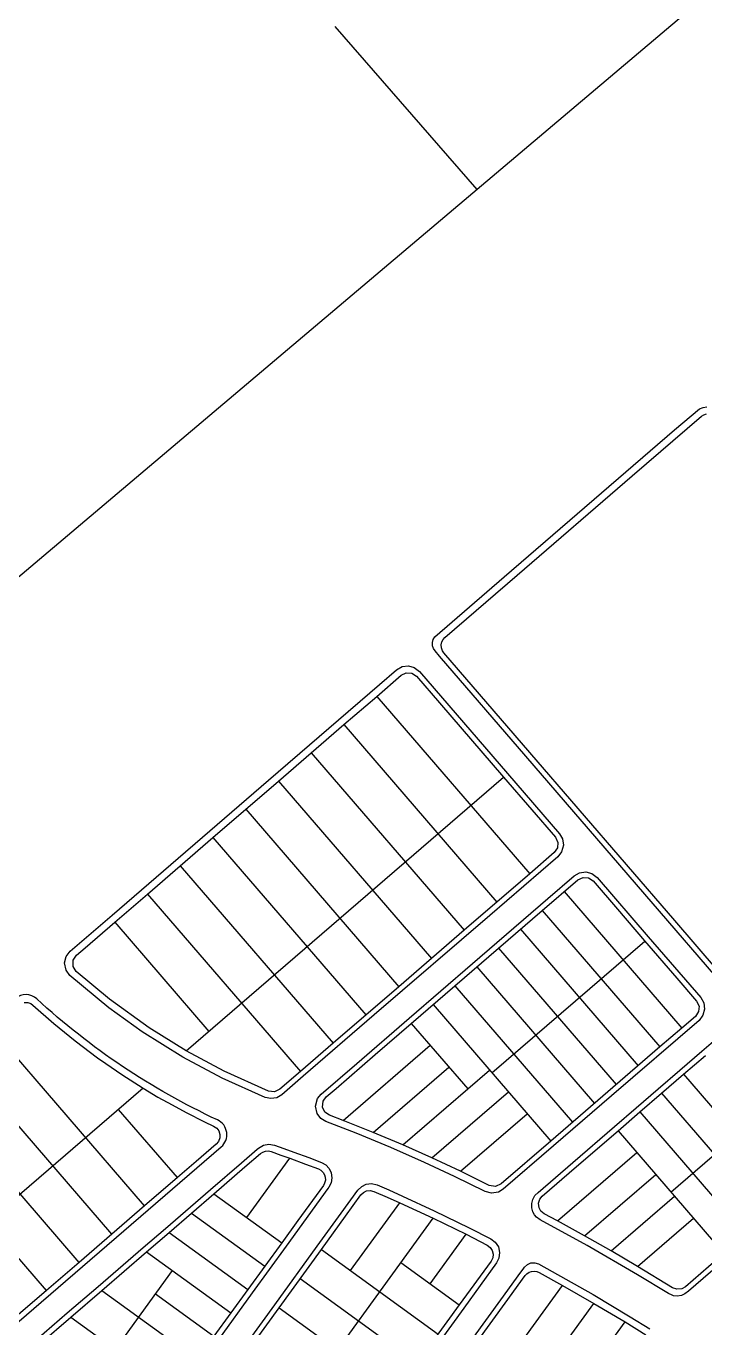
# Model space of a CAD drawing. Extents: x 714896 to 749292, y 8417558 to 8447149.
# Drawn here: x 743128.8 to 743317.2, y 8429511.2 to 8429872.4 of the extents above; entities that cross this region are included whole.
import ezdxf

# ---------------------------------------------------------------- set-up
doc = ezdxf.new("R2010")
doc.units = 0
doc.header["$MEASUREMENT"] = 0
for name, color, linetype in [('LOTE', 7, 'CONTINUOUS'), ('MEIO_FIO', 24, 'CONTINUOUS'), ('QUADRA', 6, 'CONTINUOUS')]:
    doc.layers.add(name, color=color, linetype=linetype)

msp = doc.modelspace()

# ---------------------------------------------------------------- linework, layer by layer
at = {"layer": 'LOTE', "color": 7, "linetype": 'CONTINUOUS', "flags": 128}
msp.add_lwpolyline([(743254, 8429827), (743214.58, 8429872.23)], dxfattribs=at)
at = {"layer": 'LOTE', "color": 7, "linetype": 'CONTINUOUS'}
for points, elevation in [([(743226.12, 8429686.39), (743268.57, 8429637.17)], 1.05), ([(743217.03, 8429678.56), (743259.48, 8429629.33)], 1.05), ([(743207.94, 8429670.72), (743250.39, 8429621.5)], 1.05), ([(743173.28, 8429588.01), (743261.33, 8429663.94)], 1.05), ([(743198.86, 8429662.88), (743241.3, 8429613.66)], 1.05), ([(743189.77, 8429655.05), (743232.22, 8429605.82)], 1.05), ([(743180.68, 8429647.21), (743223.13, 8429597.99)], 1.05), ([(743171.59, 8429639.37), (743214.04, 8429590.15)], 1.05), ([(743162.5, 8429631.54), (743204.95, 8429582.31)], 1.05), ([(743278.13, 8429632.21), (743310.78, 8429594.34)], 1.05), ([(743153.42, 8429623.7), (743179.54, 8429593.41)], 1.05), ([(743272.07, 8429626.98), (743304.72, 8429589.12)], 1.05), ([(743266.01, 8429621.76), (743298.66, 8429583.89)], 1.05), ([(743258.1, 8429581.93), (743300.51, 8429618.5)], 1.05), ([(743259.95, 8429616.53), (743292.61, 8429578.67)], 1.05), ([(743253.89, 8429611.31), (743286.55, 8429573.45)], 1.05), ([(743247.84, 8429606.09), (743280.49, 8429568.22)], 1.05), ([(743241.78, 8429600.86), (743274.43, 8429563)], 1.05), ([(743235.72, 8429595.64), (743251.39, 8429577.46)], 1.05), ([(743161.72, 8429545.03), (743119.27, 8429594.25)], 544.26), ([(743216.78, 8429568.74), (743240.94, 8429589.58)], 1.05), ([(743152.63, 8429537.19), (743110.18, 8429586.42)], 544.26), ([(743225.15, 8429565.4), (743246.17, 8429583.52)], 1.05), ([(743233.37, 8429561.92), (743257.45, 8429582.69)], 1.05), ([(743311.25, 8429581.55), (743340.64, 8429547.47)], 1.05), ([(743161.31, 8429577.68), (743009.08, 8429446.41)], 0.13), ([(743143.54, 8429529.35), (743101.09, 8429578.58)], 544.26), ([(743241.45, 8429558.33), (743262.67, 8429576.63)], 1.05), ([(743305.19, 8429576.32), (743334.58, 8429542.24)], 1.05), ([(743307.77, 8429548.83), (743338.06, 8429574.96)], 1.05), ([(743134.46, 8429521.52), (743092.01, 8429570.74)], 544.26), ([(743170.81, 8429552.86), (743154.48, 8429571.8)], 544.26), ([(743249.39, 8429554.61), (743267.9, 8429570.57)], 1.05), ([(743299.14, 8429571.1), (743328.52, 8429537.02)], 1.05), ([(743276.29, 8429540.84), (743298.3, 8429559.81)], 1.05), ([(743283.78, 8429536.72), (743303.53, 8429553.76)], 1.05), ([(743180.94, 8429548.39), (743199.75, 8429534.75)], 1.05), ([(743291.16, 8429532.53), (743308.75, 8429547.7)], 1.05), ([(743218.88, 8429527.05), (743232.54, 8429545.9)], 2.11), ([(743174.71, 8429543.03), (743195.06, 8429528.27)], 1.05), ([(743298.46, 8429528.25), (743313.98, 8429541.64)], 1.05), ([(743168.49, 8429537.66), (743190.36, 8429521.79)], 1.05), ([(743240.94, 8429523.41), (743250.9, 8429537.14)], 2.11), ([(743162.26, 8429532.29), (743185.66, 8429515.32)], 1.05), ([(743136.6, 8429481.73), (743169.47, 8429527.06)], 2.11), ([(743204.91, 8429524.83), (743237.29, 8429501.34)], 1.05), ([(743262.29, 8429501.75), (743277.67, 8429522.95)], 2.11), ([(743149.81, 8429521.55), (743176.27, 8429502.37)], 1.05), ([(743164.78, 8429520.58), (743180.97, 8429508.84)], 1.05), ([(743199.04, 8429516.73), (743231.42, 8429493.25)], 1.05), ([(743202.87, 8429402.78), (743286.4, 8429517.95)], 1.05), ([(743141.25, 8429514.17), (743153.62, 8429505.2)], 1.05), ([(743278.48, 8429490), (743295.02, 8429512.82)], 2.11)]:
    msp.add_lwpolyline(points, dxfattribs=dict(at, elevation=elevation))
for points in [[(743293.08, 8429565.87), (743322.47, 8429531.79)], [(743190.04, 8429541.79), (743201.98, 8429558.25)], [(743162.4, 8429432.13), (743241.79, 8429541.61)], [(743210.78, 8429532.92), (743243.16, 8429509.44)], [(743232.85, 8429529.28), (743249.04, 8429517.54)]]:
    msp.add_lwpolyline(points, dxfattribs=at)
at = {"layer": 'MEIO_FIO', "color": 24, "linetype": 'CONTINUOUS', "elevation": 1.05}
for points in [[(743357.3, 8429565.66), (743267.48, 8429669.82), (743243.55, 8429697.57), (743242.3, 8429699.02), (743241.87, 8429699.67), (743241.62, 8429700.43), (743241.59, 8429701.36), (743241.82, 8429702.18), (743242.28, 8429702.92), (743261.53, 8429719.58), (743308.75, 8429760.29), (743315.72, 8429766.17), (743316.66, 8429766.55), (743317.75, 8429766.71)], [(743323.45, 8429530.66), (743312.65, 8429521.35), (743311.61, 8429520.58), (743310.67, 8429520.19), (743309.49, 8429520.01), (743308.47, 8429520.11), (743308.09, 8429520.21), (743307.05, 8429520.69), (743298.47, 8429525.92), (743284.54, 8429534), (743271.49, 8429541.14), (743270.45, 8429541.91), (743269.91, 8429542.54), (743269.45, 8429543.39), (743269.14, 8429544.51), (743269.13, 8429545.64), (743269.43, 8429546.8), (743270.04, 8429547.87), (743270.96, 8429548.78), (743280.58, 8429557.07), (743292.1, 8429567.01), (743298.16, 8429572.23), (743304.21, 8429577.46), (743310.27, 8429582.68), (743316.33, 8429587.91), (743320.24, 8429591.27)], [(743131.71, 8429507.93), (743140.27, 8429515.31), (743148.83, 8429522.69), (743161.28, 8429533.43), (743167.51, 8429538.79), (743179.96, 8429549.53), (743188.58, 8429556.97), (743192.95, 8429560.74), (743193.32, 8429561.06), (743194.72, 8429561.88), (743196.2, 8429562.15), (743197.75, 8429561.9), (743200.35, 8429560.98), (743203.17, 8429559.97), (743207.33, 8429558.43), (743210.83, 8429557.1), (743212.02, 8429556.42), (743212.95, 8429555.41), (743213.53, 8429554.19), (743213.71, 8429552.82), (743213.48, 8429551.46), (743212.86, 8429550.26), (743212.59, 8429549.89), (743200.97, 8429533.87), (743191.57, 8429520.91), (743182.18, 8429507.96)], [(743186.09, 8429501.42), (743197.83, 8429517.61), (743209.57, 8429533.8), (743216.26, 8429543.02), (743220.84, 8429549.34), (743221.97, 8429550.43), (743223.22, 8429551.02), (743224.69, 8429551.2), (743226.25, 8429550.84), (743229.44, 8429549.46), (743233.27, 8429547.76), (743242.1, 8429543.68), (743251.8, 8429538.93), (743257.78, 8429535.88), (743259.03, 8429534.94), (743259.87, 8429533.64), (743260.22, 8429532.13), (743260.03, 8429530.55), (743259.37, 8429529.23), (743250.25, 8429516.65), (743238.51, 8429500.46)], [(743252.98, 8429508.5), (743260.56, 8429518.95), (743266.13, 8429526.63), (743266.73, 8429527.45), (743267.15, 8429528.04), (743267.92, 8429528.77), (743268.88, 8429529.19), (743270.02, 8429529.24), (743271.01, 8429528.91), (743278.61, 8429524.72), (743286.19, 8429520.39), (743296.48, 8429514.27), (743301.91, 8429510.93)]]:
    msp.add_lwpolyline(points, dxfattribs=at)
for points in [[(743205.75, 8429581.01), (743199.78, 8429575.87), (743198.37, 8429575.04), (743196.77, 8429574.77), (743195.14, 8429575.11), (743183.22, 8429580.45), (743172.28, 8429586.28), (743161.03, 8429593.32), (743151.77, 8429599.99), (743141.01, 8429608.94), (743139.92, 8429610.41), (743139.51, 8429612.41), (743139.96, 8429614.24), (743141.07, 8429615.69), (743152.69, 8429625.71), (743196.1, 8429663.14), (743226.87, 8429689.68), (743231.63, 8429693.79), (743233.14, 8429694.65), (743234.9, 8429694.87), (743236.56, 8429694.41), (743237.97, 8429693.32), (743246.14, 8429683.85), (743262.37, 8429665.03), (743276.83, 8429648.26), (743277.66, 8429646.83), (743277.92, 8429645.11), (743277.42, 8429643.26), (743276.36, 8429641.91), (743257.49, 8429625.63), (743225.45, 8429598.01), (743205.75, 8429581.01)], [(743275.2, 8429561.68), (743261.21, 8429549.62), (743259.89, 8429548.82), (743257.95, 8429548.54), (743256.25, 8429549.01), (743247.74, 8429553.18), (743239.37, 8429557.08), (743230, 8429561.2), (743220.42, 8429565.16), (743212.04, 8429568.41), (743210.58, 8429569.31), (743209.6, 8429570.61), (743209.13, 8429572.69), (743209.7, 8429574.82), (743210.69, 8429576.03), (743220.59, 8429584.57), (743235.13, 8429597.11), (743252.74, 8429612.3), (743273.59, 8429630.27), (743280.93, 8429636.61), (743282.41, 8429637.46), (743284.17, 8429637.69), (743285.84, 8429637.25), (743287.28, 8429636.14), (743301.48, 8429619.67), (743316.02, 8429602.82), (743316.86, 8429601.34), (743317.1, 8429599.58), (743316.65, 8429597.89), (743315.55, 8429596.47), (743291.26, 8429575.53), (743275.2, 8429561.68)]]:
    msp.add_lwpolyline(points, close=True, dxfattribs=at)
at = {"layer": 'MEIO_FIO', "color": 24, "linetype": 'CONTINUOUS'}
msp.add_lwpolyline([(743181.94, 8429568.87, -0.076932), (743131.8, 8429602.44, 0.38074), (743125.81, 8429602.54), (743000.17, 8429494.19, 0.239713), (742993.98, 8429474.11, -0.137612), (742989.05, 8429443.15, -0.019371), (742984.08, 8429433.34, 0.337744), (742993.74, 8429403.74), (742994.35, 8429403.3, 0.347862), (742999.93, 8429403.53), (743182.98, 8429561.38, 0.544208)], format="xyb", close=True, dxfattribs=at)
at = {"layer": 'QUADRA', "color": 6, "linetype": 'CONTINUOUS'}
msp.add_lwpolyline([(743590, 8430111), (743590, 8430111), (743590, 8430111), (743254, 8429827), (742963.72, 8429581.76), (742849.47, 8429477.75), (742848.64, 8429478.71), (742802.39, 8429531.91), (742795.09, 8429540.32), (742513, 8429864.85), (742395.12, 8429762.09), (742436.04, 8429715.16), (742375.25, 8429662.4), (742375.25, 8429662.4), (742030.99, 8430058.47)], dxfattribs=at)
at = {"layer": 'QUADRA', "elevation": 1.05}
for points in [[(743333.12, 8429596), (743308.81, 8429624.19), (743268.62, 8429670.8), (743244.74, 8429698.49), (743244.36, 8429699.05), (743244.07, 8429699.86), (743244.02, 8429700.66), (743244.19, 8429701.47), (743244.55, 8429702.16), (743245.05, 8429702.72), (743265.13, 8429720.04), (743297.01, 8429747.53), (743316.24, 8429764.11), (743316.89, 8429764.54), (743317.63, 8429764.78)], [(743322.47, 8429531.79), (743311.78, 8429522.58), (743310.75, 8429522), (743309.42, 8429521.88), (743308.24, 8429522.3), (743298.46, 8429528.25), (743291.16, 8429532.53), (743283.78, 8429536.72), (743276.29, 8429540.84), (743272.6, 8429542.82), (743271.69, 8429543.57), (743271.17, 8429544.48), (743271.02, 8429545.73), (743271.36, 8429546.87), (743272.05, 8429547.74), (743281.56, 8429555.94), (743293.08, 8429565.87), (743299.14, 8429571.1), (743305.19, 8429576.32), (743311.25, 8429581.55), (743317.31, 8429586.77)], [(743132.69, 8429506.79), (743141.25, 8429514.17), (743149.81, 8429521.55), (743162.26, 8429532.29), (743168.49, 8429537.66), (743174.71, 8429543.03), (743180.94, 8429548.39), (743189.56, 8429555.83), (743193.85, 8429559.54), (743194.52, 8429559.97), (743195.26, 8429560.21), (743196.06, 8429560.25), (743196.82, 8429560.09), (743199.55, 8429559.12), (743201.98, 8429558.25), (743206.35, 8429556.61), (743209.96, 8429555.26), (743210.65, 8429554.89), (743211.24, 8429554.33), (743211.64, 8429553.67), (743211.85, 8429552.95), (743211.88, 8429552.14), (743211.67, 8429551.33), (743211.32, 8429550.7), (743204.25, 8429540.95), (743199.75, 8429534.75), (743190.36, 8429521.79), (743180.97, 8429508.84)], [(743187.3, 8429500.54), (743199.04, 8429516.73), (743210.78, 8429532.92), (743217.47, 8429542.14), (743221.75, 8429548.05), (743222.48, 8429548.76), (743223.31, 8429549.16), (743224.33, 8429549.28), (743225.36, 8429549.04), (743229.04, 8429547.45), (743232.54, 8429545.9), (743241.79, 8429541.61), (743250.9, 8429537.14), (743256.8, 8429534.13), (743257.62, 8429533.52), (743258.19, 8429532.64), (743258.43, 8429531.6), (743258.3, 8429530.59), (743257.86, 8429529.7), (743249.04, 8429517.54), (743237.29, 8429501.34)], [(743254.2, 8429507.62), (743261.78, 8429518.07), (743267.3, 8429525.68), (743267.78, 8429526.2), (743268.38, 8429526.6), (743269.03, 8429526.84), (743269.79, 8429526.92), (743270.52, 8429526.81), (743271.16, 8429526.55), (743277.67, 8429522.95), (743286.4, 8429517.95), (743295.02, 8429512.82), (743300.82, 8429509.25)]]:
    msp.add_lwpolyline(points, dxfattribs=at)
for points in [[(743204.95, 8429582.31), (743199.22, 8429577.37), (743197.78, 8429576.69), (743196.14, 8429576.86), (743183.77, 8429582.41), (743173.28, 8429588.01), (743162.95, 8429594.43), (743151.99, 8429602.35), (743142.77, 8429610.04), (743141.88, 8429611.45), (743141.91, 8429613.18), (743142.81, 8429614.55), (743145.2, 8429616.61), (743153.42, 8429623.7), (743162.5, 8429631.54), (743180.68, 8429647.21), (743198.86, 8429662.88), (743217.03, 8429678.56), (743226.12, 8429686.39), (743232.93, 8429692.27), (743234.3, 8429692.94), (743235.86, 8429692.84), (743237.17, 8429691.96), (743243.54, 8429684.56), (743261.33, 8429663.94), (743269.12, 8429654.9), (743275.7, 8429647.28), (743276.37, 8429645.87), (743276.27, 8429644.38), (743275.38, 8429643.05), (743268.57, 8429637.17), (743250.39, 8429621.5), (743232.22, 8429605.82), (743214.04, 8429590.15), (743204.95, 8429582.31)], [(743274.43, 8429563), (743260.64, 8429551.11), (743259.11, 8429550.41), (743257.33, 8429550.7), (743249.39, 8429554.61), (743241.45, 8429558.33), (743233.37, 8429561.92), (743225.15, 8429565.4), (743216.78, 8429568.74), (743213, 8429570.19), (743211.77, 8429571.05), (743211.11, 8429572.44), (743211.26, 8429574.08), (743212.1, 8429575.27), (743214.84, 8429577.63), (743225.69, 8429586.99), (743235.72, 8429595.64), (743247.84, 8429606.09), (743259.95, 8429616.53), (743272.07, 8429626.98), (743281.91, 8429635.47), (743283.37, 8429636.16), (743284.87, 8429636.03), (743286.14, 8429635.16), (743292.9, 8429627.33), (743300.47, 8429618.55), (743309.36, 8429608.24), (743314.88, 8429601.84), (743315.56, 8429600.41), (743315.45, 8429598.91), (743314.57, 8429597.61), (743310.78, 8429594.34), (743304.72, 8429589.12), (743274.43, 8429563)]]:
    msp.add_lwpolyline(points, close=True, dxfattribs=at)
at = {"layer": 'QUADRA'}
msp.add_lwpolyline([(743128.34, 8429601.49), (743129.3, 8429601.46), (743130.13, 8429601.16), (743130.7, 8429600.72), (743136.52, 8429595.6), (743142.44, 8429590.78), (743148.61, 8429586.13), (743150.92, 8429584.52), (743155.39, 8429581.45), (743161.31, 8429577.68), (743165.41, 8429575.23), (743169.32, 8429573.03), (743173.27, 8429570.91), (743178.38, 8429568.34), (743180.88, 8429567.16), (743181.73, 8429566.57), (743182.29, 8429565.8), (743182.59, 8429564.86), (743182.57, 8429563.86), (743182.18, 8429562.86), (743181.58, 8429562.16), (743176, 8429557.34), (743170.81, 8429552.86), (743161.72, 8429545.03), (743152.63, 8429537.19), (743143.54, 8429529.35), (743134.46, 8429521.52), (743125.37, 8429513.68)], dxfattribs=at)

doc.saveas('drawing.dxf')
